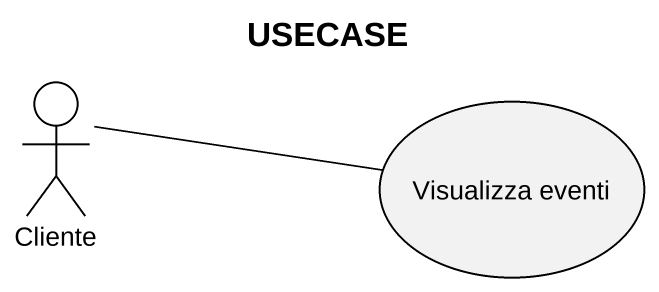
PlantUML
@startuml
title USECASE
actor Cliente
usecase "Visualizza eventi" as Visualizza_eventi
Cliente -right- Visualizza_eventi
@enduml
